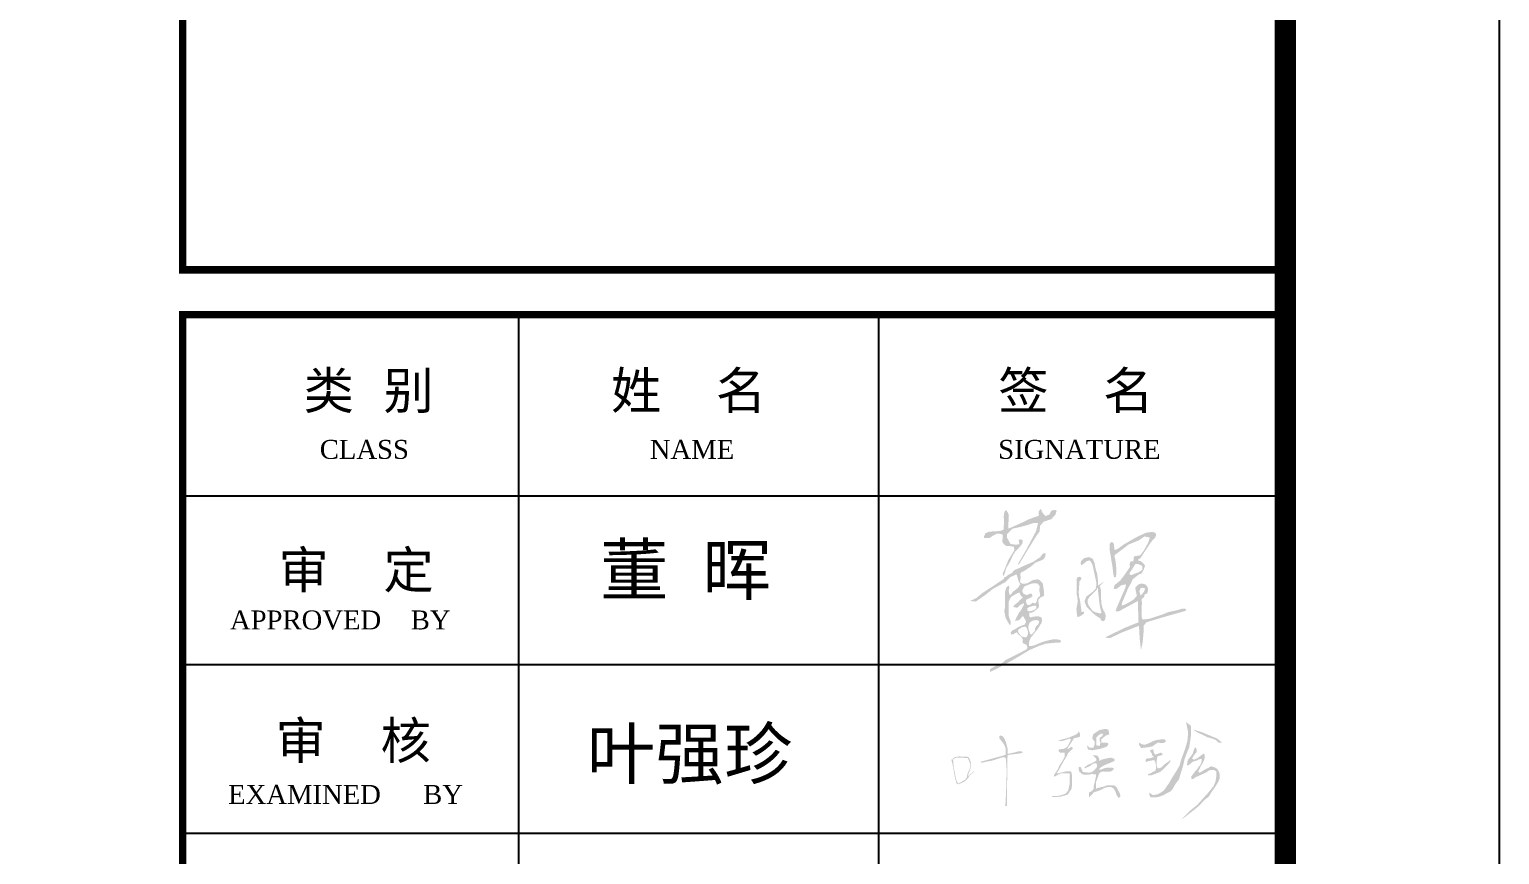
# Model space of a CAD drawing. Extents: x 962303 to 1579583, y -174742 to 224716.
# Drawn here: x 1569288 to 1579583, y 30316 to 36094 of the extents above; entities that cross this region are included whole.
import ezdxf

# ---------------------------------------------------------------- set-up
doc = ezdxf.new("R2010")
doc.units = 0
doc.header["$LTSCALE"] = 1000
doc.header["$MEASUREMENT"] = 0
for name, color, linetype in [('HATCH', 254, 'Continuous'), ('PUB_TEXT', 7, 'Continuous'), ('PUB_TITLE', 4, 'Continuous')]:
    doc.layers.add(name, color=color, linetype=linetype)
doc.styles.add('GHF', font='times.ttf')
doc.styles.add('STYLE1', font='simhei.ttf', dxfattribs={"width": 0.8})

msp = doc.modelspace()

# ---------------------------------------------------------------- hatches: boundary and pattern name
at = {"layer": 'HATCH'}
h = msp.add_hatch(color=256, dxfattribs=at)
h.paths.add_polyline_path([(1577061.2, 32156.3), (1577070.1, 32128.5), (1577092.2, 32155.2), (1577102.2, 32178.9), (1577080.1, 32185.2), (1577065.9, 32176.8)], flags=16)
h.paths.add_polyline_path([(1577055.5, 32349.2), (1577032.2, 32350.1), (1577008, 32310.7), (1576992.8, 32290.1), (1576992.8, 32276.7), (1577006.2, 32273.1), (1577018.8, 32278.5), (1577035.3, 32285.6), (1577051.9, 32290.1), (1577072.5, 32303.6), (1577082.3, 32308.9), (1577082.3, 32329.5), (1577079.6, 32338.4)], flags=16)
h.paths.add_polyline_path([(1576906.5, 32454.5), (1576887.3, 32447.8), (1576881.7, 32492.2), (1576869.4, 32506.4), (1576854.2, 32496), (1576851.4, 32453.5), (1576858, 32418.5), (1576865.6, 32371.2), (1576872.2, 32333.4), (1576877.9, 32285.2), (1576883.5, 32256.8), (1576895.8, 32259.7), (1576899.6, 32281.4), (1576899.6, 32318.3), (1576896.8, 32345.7), (1576892.1, 32382.6), (1576886.4, 32402.4), (1576887.3, 32412.8), (1576986.6, 32487.5), (1577058.5, 32516.8), (1577096.4, 32543.3), (1577134.2, 32535.7), (1577121.9, 32498.8), (1577091.6, 32444), (1577066.1, 32410.9), (1577022.6, 32404.3), (1577018.8, 32370.3), (1576997.1, 32367.4), (1576992.3, 32344.8), (1576995.2, 32330.6), (1576958.3, 32276.7), (1576927.1, 32235.1), (1576886.4, 32202), (1576880.7, 32178.4), (1576897.7, 32174.6), (1576936.5, 32203), (1576966.8, 32207.7), (1576963, 32185), (1576899.6, 32039.4), (1576894, 32018.7), (1576915.7, 32018.7), (1577050, 32091.4), (1577054.7, 31942.8), (1576961, 31904.7), (1576839.1, 31845.9), (1576823.5, 31838.4), (1576838.2, 31832.1), (1576860.2, 31833.5), (1576928.9, 31867.2), (1577058.2, 31918), (1577063, 31827.3), (1577071.9, 31746.7), (1577083.8, 31803.8), (1577090.2, 31872.9), (1577090.2, 31919.2), (1577111.8, 31943), (1577207.9, 31972.1), (1577327.7, 32006.6), (1577378.4, 32020.6), (1577391.3, 32028.2), (1577380.5, 32037.9), (1577361.1, 32037.9), (1577325.5, 32027.1), (1577260.8, 32013.1), (1577225.1, 31998), (1577182, 31984), (1577136.6, 31968.9), (1577117.2, 31964.5), (1577078.4, 31963.5), (1577076.7, 32022.8), (1577078.4, 32079.9), (1577076.2, 32105.8), (1577093.5, 32118.8), (1577098.9, 32139.3), (1577114, 32142.5), (1577121.5, 32163), (1577119.4, 32187.8), (1577103.2, 32207.2), (1577080.5, 32213.7), (1577069.7, 32213.7), (1577054.6, 32207.2), (1577032, 32186.7), (1577036.3, 32157.6), (1577040.6, 32139.3), (1577040.6, 32125.2), (1577021.2, 32102.6), (1576995.3, 32085.3), (1576957.5, 32065.9), (1576937, 32059.4), (1576940.2, 32081), (1576980.7, 32177.8), (1576999.3, 32212), (1577014, 32243.4), (1577055.2, 32276.2), (1577075.5, 32283.9), (1577090.9, 32310.3), (1577100.6, 32338.4), (1577089.2, 32354.2), (1577074.2, 32367.4), (1577048.7, 32378), (1577070.7, 32394.7), (1577089, 32423.6), (1577116.3, 32464.5), (1577139.8, 32500), (1577153.3, 32517.1), (1577171.1, 32535.6), (1577177.5, 32549.8), (1577177.5, 32561.1), (1577166.8, 32572.5), (1577143.4, 32574.6), (1577108.5, 32569.7), (1577082.9, 32558.3), (1577057.3, 32546.9), (1577012.5, 32522.8), (1576986.9, 32507.8), (1576953, 32488.1), (1576924.3, 32467.3)])
h.paths.add_polyline_path([(1576769.5, 32185.4), (1576758.5, 32166.2), (1576727.1, 32134.8), (1576710.3, 32118), (1576698.6, 32099.6), (1576698.6, 32080.5), (1576705.4, 32060.4), (1576720.9, 32039.2), (1576732.5, 32023.3), (1576750.9, 32012.8), (1576780.3, 32005.6), (1576792.7, 32005.6), (1576794.3, 32014.4), (1576786, 32044.9), (1576783.9, 32059.3), (1576779.3, 32088.8), (1576777.7, 32097.6), (1576777.7, 32109.5), (1576775.2, 32127.5), (1576772.1, 32153.4), (1576772.1, 32169.4)], flags=16)
h.paths.add_polyline_path([(1576655.1, 32341.2), (1576663.6, 32347.1), (1576692.6, 32370.7), (1576714.6, 32375.4), (1576732.6, 32345.6), (1576745.2, 32286.8), (1576759.3, 32220.9), (1576759.3, 32198.2), (1576753.4, 32175.7), (1576731.3, 32153.9), (1576689.5, 32122.9), (1576676.2, 32087.7), (1576692.6, 32049.2), (1576725.6, 32015.5), (1576753.8, 31990.5), (1576787.6, 31969.3), (1576792.8, 31955.7), (1576809.9, 31950), (1576820.7, 31959.5), (1576824.5, 31983.6), (1576822.6, 32000.7), (1576815, 32017.8), (1576805.4, 32032.3), (1576799.1, 32054.5), (1576795.3, 32072.3), (1576793.4, 32092.6), (1576792.8, 32112.8), (1576792.8, 32140.1), (1576792.8, 32163.5), (1576786.4, 32187), (1576781.3, 32194.6), (1576794, 32207.3), (1576816.2, 32230.4), (1576785.6, 32208.3), (1576771.7, 32201.3), (1576771.2, 32232.6), (1576764.9, 32282.7), (1576756.6, 32308), (1576749, 32344.1), (1576745.2, 32363.2), (1576733.2, 32388), (1576707.7, 32399.1), (1576677.7, 32392.6), (1576667.8, 32386.8), (1576652.2, 32371.2), (1576649.4, 32354.4)])
h.paths.add_polyline_path([(1576645.1, 32098), (1576655.9, 32014.1), (1576673.1, 32017.2), (1576673.1, 32003.2), (1576651.3, 31988.4), (1576627.9, 31977.6), (1576623.3, 31996.2), (1576619.4, 32035.9), (1576627.9, 32080.9), (1576627.2, 32113.6), (1576621.7, 32139.2), (1576620.9, 32191.3), (1576620.9, 32228.6), (1576623.3, 32253.5), (1576638.8, 32261.3), (1576655.2, 32255.8), (1576652, 32238.7), (1576640.4, 32229.4), (1576640.4, 32207.6), (1576637.3, 32188.2), (1576636.5, 32153.2), (1576637.3, 32121.4)])
h.paths.add_polyline_path([(1576315.6, 31867.8), (1576305.1, 31855.1), (1576295.1, 31861.6), (1576292.2, 31871.2), (1576288.8, 31881.6), (1576285.5, 31891.6), (1576283.7, 31901.4), (1576283.7, 31908.2), (1576284.7, 31918.6), (1576286.3, 31926), (1576290.8, 31935.8), (1576294.5, 31941.5), (1576302.7, 31947.6), (1576311.8, 31952.7), (1576320.8, 31956.2), (1576338, 31957.6), (1576342.9, 31957.6), (1576350.5, 31955.5), (1576354.9, 31953.3), (1576359.6, 31945.3), (1576356.5, 31937.9), (1576352.3, 31929.2), (1576344.4, 31921.7), (1576336.8, 31912.1), (1576329.3, 31896.9), (1576329.3, 31887.2), (1576327.5, 31879.9)], flags=16)
h.paths.add_polyline_path([(1576272.4, 31901.3), (1576264.8, 31911.3), (1576239.6, 31909.4), (1576228.7, 31901.3), (1576217.3, 31894.7), (1576210.2, 31887.1), (1576213, 31872.4), (1576218.7, 31863.8), (1576227.8, 31851), (1576240.6, 31842), (1576263.9, 31836.3), (1576271.9, 31841.5), (1576279.1, 31852.9), (1576280.5, 31867.6), (1576279.5, 31881.4)], flags=16)
h.paths.add_polyline_path([(1576320.3, 32057.4), (1576308.2, 32055.3), (1576287.4, 32047.9), (1576277.4, 32042.4), (1576276.2, 32034.1), (1576278.7, 32021.2), (1576292, 32019.6), (1576307.4, 32022.9), (1576324.4, 32029.1), (1576339, 32040.4), (1576340.3, 32053.7), (1576332.4, 32058.7)], flags=16)
h.paths.add_polyline_path([(1576268, 32133.5), (1576264.7, 32136.4), (1576250.5, 32141.3), (1576239.9, 32161.2), (1576244.2, 32173.2), (1576254.1, 32192.3), (1576278.9, 32203.6), (1576305.8, 32212.8), (1576324.9, 32216.4), (1576346.1, 32215.1), (1576354.8, 32206.4), (1576363.2, 32194.3), (1576361, 32176.5), (1576361, 32158.6), (1576364, 32143.7), (1576364.7, 32132), (1576363.6, 32125.4), (1576352.7, 32117.8), (1576346.4, 32108.7), (1576343.5, 32098.8), (1576340.6, 32088.6), (1576337.3, 32081.3), (1576333.7, 32074.4), (1576314.7, 32078.8), (1576312.2, 32078.8), (1576292.8, 32063.5), (1576283.3, 32063.5), (1576274.6, 32065.7), (1576269.8, 32075.5), (1576266.6, 32085.7), (1576267.3, 32094.8), (1576270.9, 32104.3), (1576275.7, 32104.3), (1576296.5, 32113.4), (1576302.3, 32117.4), (1576310.6, 32123.1), (1576310.3, 32129.8), (1576309.6, 32135.3), (1576306, 32142.6), (1576300.8, 32142.9), (1576295.4, 32142.9), (1576287.4, 32140), (1576276.4, 32133.5)], flags=16)
h.paths.add_polyline_path([(1576115, 32257.2), (1576110.3, 32245.2), (1575959.6, 32145.8), (1575919.5, 32112.7), (1575875.3, 32091.6), (1575915.4, 32087.6), (1575980.7, 32132.8), (1576032.9, 32174.9), (1576124.3, 32225.1), (1576156.5, 32258.2), (1576196.6, 32276.3), (1576201.7, 32276.3), (1576215.7, 32227.1), (1576226.8, 32210.1), (1576210.7, 32184), (1576174.6, 32154.9), (1576160.5, 32136.8), (1576151.5, 32135.8), (1576145.4, 32160.9), (1576150.4, 32184), (1576146.4, 32200), (1576129.4, 32188), (1576119.3, 32153.9), (1576119.3, 32119.7), (1576119.3, 32080.6), (1576120.3, 32047.5), (1576114.3, 32021.4), (1576124.3, 31972.2), (1576150.4, 31926), (1576159.5, 31926), (1576160.5, 31946.1), (1576151.5, 31968.2), (1576145.4, 31990.3), (1576144.4, 32027.4), (1576144.4, 32047.5), (1576144.4, 32083.6), (1576153.5, 32105.7), (1576166.5, 32123.7), (1576195.6, 32139.8), (1576218.7, 32151.8), (1576223.9, 32141.9), (1576229.7, 32130.8), (1576237.8, 32120.7), (1576245.9, 32118.7), (1576234.8, 32107.7), (1576220.7, 32094.6), (1576206.7, 32079.6), (1576184.6, 32062.5), (1576176.6, 32049.5), (1576205.7, 32044.5), (1576226.8, 32064.5), (1576252.9, 32075.6), (1576252.9, 32066.5), (1576231.8, 32027.4), (1576218.7, 32011.3), (1576203.7, 31983.2), (1576194.6, 31964.2), (1576190.6, 31951.1), (1576218.7, 31958.2), (1576241.8, 31983.2), (1576248.9, 31983.2), (1576268, 31946.1), (1576254.9, 31924), (1576240.4, 31921), (1576212.5, 31908.8), (1576180.6, 31888.5), (1576169.6, 31885), (1576159.2, 31868.8), (1576163.8, 31856.6), (1576177.7, 31858.4), (1576194.6, 31869.4), (1576200.4, 31872.3), (1576216, 31854.9), (1576235.2, 31838.7), (1576243.9, 31824.7), (1576243.9, 31797.5), (1576260.1, 31788.8), (1576270.2, 31784.8), (1576276.8, 31766.6), (1576268.8, 31751.3), (1576123.9, 31677.9), (1576098.7, 31656.1), (1576044.9, 31632.1), (1576013.9, 31613.8), (1576013.9, 31594.3), (1576059.8, 31616), (1576177.8, 31680.2), (1576262.6, 31730.6), (1576291.2, 31747.7), (1576322.2, 31761.5), (1576358.8, 31777.5), (1576387.5, 31786.7), (1576405.8, 31793.5), (1576413.8, 31793.5), (1576466.6, 31799.3), (1576505.5, 31800.4), (1576511.7, 31806.6), (1576509.5, 31816.1), (1576499.1, 31819.7), (1576485.3, 31822.5), (1576466.9, 31823.7), (1576454.7, 31822.8), (1576423.4, 31816.4), (1576406.6, 31811.2), (1576397.7, 31809.3), (1576375, 31801.7), (1576360.3, 31795.9), (1576351.4, 31792.2), (1576342.2, 31788.5), (1576339.4, 31787.4), (1576331.5, 31783.9), (1576321.4, 31779.9), (1576309.1, 31776.9), (1576299, 31776.9), (1576286.8, 31776.9), (1576287.1, 31787.6), (1576289.2, 31805), (1576291.7, 31814.8), (1576296.9, 31827.4), (1576302.7, 31838.4), (1576315.6, 31853.1), (1576325.7, 31867.5), (1576350.2, 31896.3), (1576362.7, 31917), (1576366, 31924.6), (1576375.2, 31936), (1576379, 31951.8), (1576377.4, 31968.1), (1576373, 31978.4), (1576352.9, 31983.3), (1576340.4, 31984.4), (1576313.7, 31980.6), (1576299, 31976.8), (1576291.9, 31979.5), (1576289.2, 31996.9), (1576289.8, 32006.2), (1576292.5, 32010), (1576308.3, 32010.5), (1576322.6, 32017.9), (1576344.2, 32035.2), (1576352.8, 32042.2), (1576357.9, 32054.4), (1576355.9, 32073.6), (1576352.4, 32091.6), (1576352.4, 32097.1), (1576364.6, 32114.7), (1576378.5, 32120.7), (1576391.8, 32127.6), (1576392.3, 32163.1), (1576386.8, 32199.1), (1576383.9, 32215.3), (1576372.5, 32228.2), (1576363.7, 32236.5), (1576350.8, 32243), (1576345.4, 32243), (1576311.8, 32236.5), (1576294.1, 32226.2), (1576272.9, 32214.8), (1576251.6, 32211.9), (1576241.3, 32211.9), (1576225, 32222.7), (1576229.1, 32254.3), (1576227.3, 32284), (1576236.7, 32294.6), (1576250.4, 32299.5), (1576298.9, 32331), (1576334.4, 32360.9), (1576364.3, 32372), (1576390.8, 32383.9), (1576399.2, 32398.5), (1576404.7, 32418.7), (1576399.9, 32427.7), (1576382.4, 32420.8), (1576372.7, 32406.8), (1576365.7, 32397.8), (1576349, 32387.4), (1576319.1, 32366.5), (1576284.9, 32351.9), (1576252.2, 32337.9), (1576219.5, 32322.6), (1576184.6, 32307.3), (1576167.2, 32286.4), (1576151.2, 32279.5), (1576133.8, 32268.3), (1576126.8, 32261.4)])
h.paths.add_polyline_path([(1576011.5, 32532.4), (1575998.9, 32532.8), (1575973.3, 32532.8), (1575973.3, 32544.5), (1575983.1, 32566.6), (1576010, 32577), (1576086.4, 32581.5), (1576110.4, 32592), (1576111.9, 32629.4), (1576113.4, 32653.4), (1576110.4, 32680.3), (1576114.9, 32714.8), (1576128.4, 32729.7), (1576144.9, 32699.8), (1576144.9, 32651.9), (1576141.9, 32619), (1576144.9, 32598), (1576257.2, 32648.9), (1576287.2, 32663.9), (1576327.6, 32678.8), (1576356.1, 32687.8), (1576356.1, 32717.8), (1576369.6, 32737.2), (1576383.1, 32708.8), (1576402.6, 32686.3), (1576431, 32696.8), (1576444.5, 32723.8), (1576471.5, 32729.7), (1576482, 32723.8), (1576471.5, 32693.8), (1576443, 32663.9), (1576389.1, 32645.9), (1576365.1, 32617.5), (1576362.1, 32578.5), (1576341.1, 32550.1), (1576270.7, 32436.3), (1576219.8, 32351), (1576210.8, 32344.2), (1576214.6, 32357.7), (1576265.6, 32445.2), (1576306, 32521.2), (1576336.8, 32579.8), (1576342.6, 32602), (1576351.3, 32636.6), (1576323.4, 32638.5), (1576269.5, 32621.2), (1576230, 32610.6), (1576173.2, 32598.1), (1576152, 32578.9), (1576134.7, 32559.6), (1576134.7, 32533.7), (1576147.2, 32510.6), (1576158.8, 32490.4), (1576190.5, 32486.5), (1576198.2, 32485.6), (1576220.4, 32489.4), (1576215, 32520.1), (1576233, 32523.2), (1576244.4, 32514.4), (1576240.6, 32491.4), (1576222.3, 32469.2), (1576192.5, 32439.4), (1576175.1, 32411.5), (1576156.9, 32370.2), (1576128, 32321.1), (1576118.4, 32286.5), (1576107.8, 32263.4), (1576103.9, 32281.7), (1576143.4, 32378.8), (1576185.7, 32448.1), (1576181.9, 32471.2), (1576153, 32476), (1576127, 32476.9), (1576107.8, 32494.2), (1576101, 32506.7), (1576103, 32533.7), (1576103, 32556.8), (1576082.7, 32563.5), (1576063.5, 32563.5), (1576035.6, 32549.1), (1576025, 32541.4)])
h = msp.add_hatch(color=256, dxfattribs=at)
h.paths.add_polyline_path([(1576501.2, 31112.4), (1576505, 31111.7), (1576522.4, 31112.2), (1576538.8, 31116.4), (1576560.1, 31124.7), (1576569.2, 31127.4), (1576576.7, 31127.4), (1576580.5, 31118), (1576573.7, 31104.3), (1576568.4, 31094.2), (1576559.9, 31076.8), (1576552, 31068.9), (1576542.5, 31061.5), (1576529.8, 31056.2), (1576517.7, 31054.6), (1576497, 31052.5), (1576493.3, 31041.4), (1576506.6, 31028.2), (1576537.7, 31030.3), (1576538.6, 31017), (1576537.2, 31000.2), (1576527.2, 30979.6), (1576514.5, 30960.6), (1576500.2, 30937.9), (1576490.2, 30915.2), (1576477.5, 30894.1), (1576464.3, 30876.1), (1576460.6, 30860.3), (1576480.7, 30868.7), (1576500.7, 30880.9), (1576515.5, 30885.1), (1576548.3, 30885.1), (1576555.2, 30885.6), (1576569.4, 30885.6), (1576574, 30878.7), (1576572, 30860.8), (1576572, 30825.6), (1576572, 30808.3), (1576567.3, 30789), (1576562.7, 30763.1), (1576542.7, 30742.5), (1576522.8, 30734.6), (1576492.2, 30727.2), (1576470.9, 30727.2), (1576442.3, 30727.2), (1576454.3, 30719.3), (1576479.6, 30719.3), (1576506.2, 30721.3), (1576557.4, 30735.2), (1576568.7, 30749.8), (1576576.6, 30762.5), (1576586, 30777.1), (1576589.9, 30811), (1576589.9, 30860.8), (1576588.6, 30874.1), (1576586, 30888), (1576581.3, 30897.3), (1576559.4, 30900), (1576549.4, 30899.3), (1576526.8, 30892.7), (1576508.8, 30890), (1576496.8, 30886), (1576482.2, 30883.4), (1576488.9, 30896), (1576499.5, 30913.3), (1576516.1, 30944.5), (1576544.7, 30993), (1576554, 31009.6), (1576562, 31026.9), (1576568, 31033.6), (1576582, 31048.2), (1576590.6, 31052.8), (1576593.9, 31058.8), (1576590.6, 31068.1), (1576578.6, 31068.1), (1576572, 31061.5), (1576559.4, 31054.2), (1576556.7, 31058.8), (1576574.1, 31085.2), (1576595.3, 31118.2), (1576602.2, 31130.6), (1576623.7, 31134.9), (1576639.3, 31138.6), (1576643.6, 31141.9), (1576645.8, 31157.4), (1576642.6, 31169.3), (1576635, 31178.4), (1576629.7, 31167.7), (1576616.2, 31155.8), (1576606.5, 31151.5), (1576588.8, 31145.1), (1576570, 31136), (1576545.8, 31129), (1576522.9, 31122.4), (1576490.1, 31114.6), (1576491.2, 31114.2), (1576492.6, 31113.8), (1576493.9, 31113.4), (1576497, 31112.8), (1576498.1, 31112.8)])
h.paths.add_polyline_path([(1575947.6, 30964.9), (1575951.6, 30966.5), (1576042.9, 30991.6), (1576101.8, 31007.7), (1576123.6, 31015.8), (1576123.6, 31033.7), (1576124.4, 31058.7), (1576117.3, 31078.4), (1576111, 31090), (1576099.4, 31105.3), (1576090.2, 31117.2), (1576081.4, 31127.6), (1576078.8, 31142), (1576085, 31150.9), (1576103.8, 31143.8), (1576115.5, 31128.5), (1576127.1, 31100.8), (1576131.6, 31082.9), (1576137.7, 31058.5), (1576137.7, 31028.3), (1576137.9, 31020.2), (1576173.7, 31028.3), (1576194.7, 31033), (1576214.9, 31039.9), (1576236.4, 31039.9), (1576243.6, 31028.3), (1576217.6, 31022.9), (1576168.3, 31017.5), (1576139.7, 31013.1), (1576137, 30995.2), (1576132.5, 30655), (1576120, 30655), (1576123.6, 30676.5), (1576127.5, 30753.5), (1576129.3, 30829.9), (1576131.6, 30897.8), (1576128.7, 30945), (1576127.8, 30963.9), (1576125.7, 30986.6), (1576119.9, 30995.8), (1576107.7, 30997.2), (1576091.3, 30994.3), (1576076.5, 30989.3), (1576051.6, 30980.6), (1576022.2, 30972), (1575989.4, 30966.8), (1575960.2, 30959.3), (1575951.3, 30961.1), (1575948, 30963.7)])
h.paths.add_polyline_path([(1577439.3, 31039.1), (1577445, 31057.9), (1577454.4, 31068.3), (1577461.9, 31052.3), (1577461, 31032.5), (1577443.1, 31011.8), (1577429.9, 30986.3), (1577444, 30980.7), (1577468.5, 30992), (1577504.3, 31018.4), (1577515.6, 31023.1), (1577519.4, 30995.7), (1577512.8, 30976.9), (1577505.3, 30959), (1577490.2, 30933.6), (1577473.2, 30896.9), (1577482.7, 30888.4), (1577520.4, 30911.9), (1577564.6, 30934.5), (1577594.8, 30924.2), (1577610.8, 30910), (1577624, 30879.9), (1577624, 30854.5), (1577614.6, 30827.2), (1577590.1, 30786.7), (1577567.5, 30756.5), (1577547.7, 30722.6), (1577512.8, 30695.3), (1577478.9, 30656.7), (1577439.3, 30625.6), (1577408, 30601.1), (1577350.7, 30556), (1577414.8, 30622.8), (1577465.7, 30663.3), (1577512.8, 30716), (1577541.1, 30747.1), (1577579.7, 30794.2), (1577593.9, 30828.1), (1577599.5, 30863), (1577598.6, 30897.8), (1577583.5, 30909.1), (1577550.5, 30906.3), (1577526, 30889.3), (1577509, 30881.8), (1577466.6, 30863), (1577448.5, 30854.9), (1577442.1, 30847), (1577427.1, 30843.2), (1577423.8, 30856.3), (1577423.8, 30863), (1577436.5, 30879), (1577450.6, 30897.8), (1577462.9, 30909.1), (1577472.3, 30925.1), (1577488.3, 30944.9), (1577495.9, 30964.7), (1577495.9, 30984.4), (1577485.5, 30984.4), (1577473.2, 30980.7), (1577467.6, 30976), (1577434.6, 30965.6), (1577413.9, 30948.7), (1577403.3, 30940), (1577394.1, 30943), (1577396.9, 30963.7), (1577403.5, 30982.6), (1577420.5, 31004.2), (1577433.8, 31021.3)])
h.paths.add_polyline_path([(1577464.9, 31172.3), (1577436, 31192), (1577462.6, 31183.9), (1577495.4, 31173.9), (1577543.5, 31153.8), (1577606.5, 31127.6), (1577640.6, 31099.5), (1577614, 31099.5), (1577595.5, 31118), (1577574.7, 31127.3), (1577536.6, 31137.7), (1577507.7, 31152.7)])
h.paths.add_polyline_path([(1577421, 31218.5), (1577387.4, 31243.9), (1577400.2, 31181.6), (1577400.2, 31145.7), (1577396.7, 31108.8), (1577380.5, 31054.5), (1577366.6, 31016.4), (1577349.8, 30970.1), (1577343.5, 30941.3), (1577319.2, 30899.7), (1577286.9, 30848.9), (1577267.2, 30814.2), (1577233.7, 30766.9), (1577217.5, 30754.2), (1577188.6, 30738), (1577155.1, 30732.2), (1577129.7, 30750.7), (1577129.7, 30736.8), (1577138.9, 30716), (1577160.9, 30716), (1577192.1, 30718.3), (1577226.8, 30731.1), (1577278.8, 30758.8), (1577290.3, 30769.2), (1577314.6, 30811.9), (1577337.7, 30841.9), (1577367.8, 30941.3), (1577377, 30985.2), (1577394.4, 31030.2), (1577409.4, 31064.9), (1577416.3, 31109.9), (1577421, 31141.1), (1577423.3, 31178.1)])
h.paths.add_polyline_path([(1577164, 30995.7), (1577150.7, 31012), (1577147.7, 31024.2), (1577137.4, 31036.5), (1577137.4, 31047.7), (1577157.9, 31053.9), (1577162, 31028.3), (1577172.2, 31015.1), (1577192.6, 31023.2), (1577213.1, 31030.4), (1577225.3, 31016.1), (1577211, 31010), (1577195.7, 31006.9), (1577186.5, 31002.8), (1577182.4, 30977.3), (1577181.4, 30942.6), (1577185.5, 30926.2), (1577191.6, 30919.1), (1577195.7, 30919.1), (1577214.1, 30926.2), (1577237.6, 30948.7), (1577268.2, 30970.1), (1577276.4, 30977.3), (1577276.4, 30966), (1577265.2, 30951.8), (1577246.8, 30931.3), (1577220.2, 30906.8), (1577207.9, 30895.5), (1577185.5, 30886.4), (1577144.6, 30871.1), (1577135.4, 30871.1), (1577120.1, 30871.1), (1577123.1, 30880.3), (1577138.5, 30884.4), (1577152.8, 30893.6), (1577171.2, 30901.7), (1577176.3, 30915), (1577178.3, 30935.4), (1577172.2, 30965), (1577163, 30978.3), (1577149.7, 30975.2), (1577141.7, 30973.4), (1577123.1, 30970.1), (1577107.8, 30964), (1577103.3, 30975.3), (1577107.8, 30985.4), (1577123.1, 30990.6), (1577136.4, 30990.6), (1577149.7, 30995.7)])
h.paths.add_polyline_path([(1577167.1, 31084.5), (1577152.8, 31074.3), (1577121.1, 31067.1), (1577083.3, 31063), (1577073.1, 31063), (1577058.8, 31082.4), (1577057.7, 31100.8), (1577077.2, 31088.6), (1577099.6, 31084.5), (1577129.3, 31096.7), (1577154.8, 31110), (1577190.6, 31120.2), (1577237.6, 31124.3), (1577246.8, 31107), (1577228.7, 31097.4), (1577211, 31097.4), (1577188.5, 31099.8)])
h.paths.add_polyline_path([(1576675.4, 30925.7), (1576679.2, 30919.7), (1576713.6, 30935.5), (1576735.3, 30952.4), (1576757, 30956.4), (1576763.5, 30947.5), (1576763.5, 30929), (1576744.2, 30905.7), (1576725.6, 30892.8), (1576707.9, 30889.6), (1576665.3, 30893.6), (1576656.4, 30912.9), (1576649.2, 30929.8), (1576635.5, 30929.8), (1576635.5, 30914.6), (1576640.3, 30895.2), (1576655.6, 30883.2), (1576669.3, 30875.9), (1576705.5, 30875.9), (1576726.4, 30880), (1576756.2, 30877.5), (1576756.2, 30861.5), (1576754.6, 30851.8), (1576750.6, 30834.9), (1576740.9, 30793.9), (1576740.9, 30777.8), (1576728.9, 30760.9), (1576708.7, 30751.2), (1576708.7, 30733.5), (1576708.7, 30717.4), (1576724.8, 30732.7), (1576742.6, 30752), (1576770.7, 30760.9), (1576794.9, 30770.5), (1576815.8, 30782.6), (1576844, 30789.8), (1576860.1, 30789.8), (1576876.2, 30782.6), (1576890.7, 30763.3), (1576899.6, 30737.5), (1576906, 30725.5), (1576916.5, 30712.6), (1576927.5, 30721.6), (1576926.9, 30734.3), (1576919.7, 30752), (1576910, 30770.5), (1576902, 30785.8), (1576895.5, 30793.1), (1576877.8, 30801.9), (1576858.5, 30801.9), (1576838.4, 30801.9), (1576804.6, 30789.8), (1576773.2, 30783.4), (1576757, 30777), (1576757, 30801.1), (1576757, 30822.8), (1576771.5, 30862.3), (1576777.2, 30880), (1576794.9, 30896.9), (1576808.6, 30897.7), (1576840, 30896.1), (1576852.9, 30896.1), (1576868.2, 30900.9), (1576881, 30912.9), (1576881, 30920.2), (1576870.6, 30925), (1576857.7, 30925), (1576840, 30925), (1576819, 30921.8), (1576800.5, 30914.6), (1576781.2, 30909.7), (1576777.2, 30913.8), (1576792.5, 30928.2), (1576818.2, 30942.7), (1576863.3, 30961.2), (1576884.3, 30970.9), (1576889.1, 30981.3), (1576882.7, 30987.8), (1576861.7, 30994.2), (1576858.5, 30994.2), (1576812.6, 30985.4), (1576791.7, 30978.9), (1576779.6, 30970.9), (1576779.6, 30984.6), (1576774, 31000.7), (1576764.3, 31009.5), (1576749.8, 31010.3), (1576733.7, 31010.3), (1576748.2, 30997.4), (1576757.5, 30989.1), (1576759.5, 30974.1), (1576748.2, 30966.9), (1576724, 30954.8), (1576697.5, 30942.7), (1576679.7, 30929)])
h.paths.add_polyline_path([(1576807.8, 31159), (1576793.7, 31163.9), (1576770.4, 31147.7), (1576759.1, 31135.7), (1576759.1, 31121.6), (1576759.1, 31100.5), (1576759.1, 31081.4), (1576771.8, 31077.9), (1576783.8, 31078.6), (1576788.1, 31099.8), (1576781.7, 31113.9), (1576781.7, 31132.9), (1576798, 31143.5)], flags=16)
h.paths.add_polyline_path([(1576730.2, 31064.5), (1576740.2, 31065.7), (1576749, 31092.1), (1576745.7, 31109.6), (1576730.4, 31128.3), (1576736.9, 31157.9), (1576779.8, 31187.6), (1576825.9, 31196.4), (1576843.5, 31189.8), (1576850.1, 31157.9), (1576823.7, 31148.1), (1576795.2, 31123.9), (1576795.2, 31098.7), (1576836.9, 31098.7), (1576844.6, 31089.9), (1576839.1, 31078.9), (1576828.1, 31070.1), (1576785.3, 31055.9), (1576750.1, 31049.3), (1576728.2, 31046), (1576700.7, 31051.5), (1576695.2, 31071.2), (1576695.2, 31080), (1576703.4, 31079.3), (1576703.4, 31070.9), (1576711.2, 31064.5)])
h.paths.add_polyline_path([(1575741.5, 30984.3), (1575745.2, 30974.4), (1575753.2, 30943.2), (1575757.8, 30920.5), (1575762.3, 30893.8), (1575768.9, 30857), (1575779.5, 30814.7), (1575786, 30811.1), (1575797.1, 30808.1), (1575839.5, 30830.3), (1575862.2, 30853), (1575871.3, 30869.1), (1575896, 30888.7), (1575904.1, 30901.4), (1575893.7, 30894), (1575889.2, 30886.9), (1575873.6, 30877.5), (1575868.4, 30870.7), (1575860, 30864.5), (1575865.2, 30884), (1575874.2, 30907), (1575880.1, 30924.5), (1575881.7, 30941), (1575880.4, 30963.3), (1575872, 30982.7), (1575869.1, 30992.8), (1575859, 31000.2), (1575842.5, 31002.5), (1575817.5, 31002.5), (1575798.4, 31002.8), (1575769.3, 30998.3), (1575754.4, 30987.9), (1575752.3, 30980.9), (1575750.6, 30979.3), (1575745.6, 30980.9)])
h.paths.add_polyline_path([(1575767.9, 30992.6), (1575756.2, 30978.9), (1575760.1, 30930.9), (1575766.9, 30897.6), (1575772.8, 30864.3), (1575780.7, 30830.1), (1575793.4, 30812.5), (1575840.4, 30839.9), (1575852.2, 30855.5), (1575856.1, 30880), (1575875.7, 30924), (1575876.6, 30952.4), (1575859, 30991.6), (1575795.3, 30995.5)], flags=16)

# ---------------------------------------------------------------- linework, layer by layer
at = {"layer": 'PUB_TITLE', "color": 4}
for p, q in [((1570361.3, 34410.5), (1578122.8, 34410.5)), ((1572713.6, 34096.5), (1572713.6, 24650.4)), ((1575233, 34096.5), (1575233, 24650.4)), ((1570361.3, 32828.5), (1578122.8, 32828.5)), ((1570361.3, 31647.7), (1578122.8, 31647.7)), ((1570361.3, 30467), (1578122.8, 30467))]:
    msp.add_line(p, q, dxfattribs=at)
at = {"layer": 'PUB_TITLE'}
msp.add_lwpolyline([(1334333.3, 14258.1), (1579583.3, 14258.1), (1579583.3, 77258.1), (1334333.3, 77258.1)], close=True, dxfattribs=at)
at = {"layer": 'PUB_TITLE', "const_width": 150}
msp.add_lwpolyline([(1338083.3, 15758.1), (1578083.3, 15758.1), (1578083.3, 75758.1), (1338083.3, 75758.1)], close=True, dxfattribs=at)
at = {"layer": 'PUB_TITLE', "color": 4, "const_width": 52.2}
for points in [[(1570361.3, 51101.6), (1578122.8, 51101.6), (1578122.8, 34410.5), (1570361.3, 34410.5)], [(1570361.3, 24650.4), (1578122.8, 24650.4), (1578122.8, 34096.5), (1570361.3, 34096.5)]]:
    msp.add_lwpolyline(points, close=True, dxfattribs=at)

# ---------------------------------------------------------------- texts
at = {"layer": 'PUB_TEXT'}
for s, height, style, p in [(' 类', 258.31, 'STYLE1', (1571031.9, 33436.1)), ('别', 258.3, 'STYLE1', (1571766.7, 33436.1)), ('姓', 258.3, 'STYLE1', (1573360.6, 33436.1)), ('名', 258.3, 'STYLE1', (1574095.4, 33436.1)), ('签', 258.3, 'STYLE1', (1576072.5, 33436.1)), ('名', 258.3, 'STYLE1', (1576807.3, 33436.1)), ('CLASS', 132.84, 'GHF', (1571321, 33086.6)), ('NAME', 132.84, 'GHF', (1573632.7, 33086.6)), ('SIGNATURE', 132.84, 'GHF', (1576072.1, 33086.6)), ('董 晖', 352, 'STYLE1', (1573283.3, 32134.3)), ('审', 258.3, 'STYLE1', (1571031.9, 32179.9)), ('定', 258.3, 'STYLE1', (1571766.7, 32179.9)), ('APPROVED', 132.84, 'GHF', (1570692, 31892.3)), ('BY', 132.84, 'GHF', (1571958.2, 31892.3)), ('审', 258.3, 'STYLE1', (1571011.9, 30985.7)), ('核', 258.3, 'STYLE1', (1571746.7, 30985.7)), ('叶强珍', 352, 'STYLE1', (1573190.5, 30847.6)), ('EXAMINED', 132.84, 'GHF', (1570679.1, 30670.5)), ('BY', 132.84, 'GHF', (1572045.1, 30670.5))]:
    msp.add_text(s, height=height, dxfattribs=dict(at, style=style)).set_placement(p)

doc.saveas('drawing.dxf')
